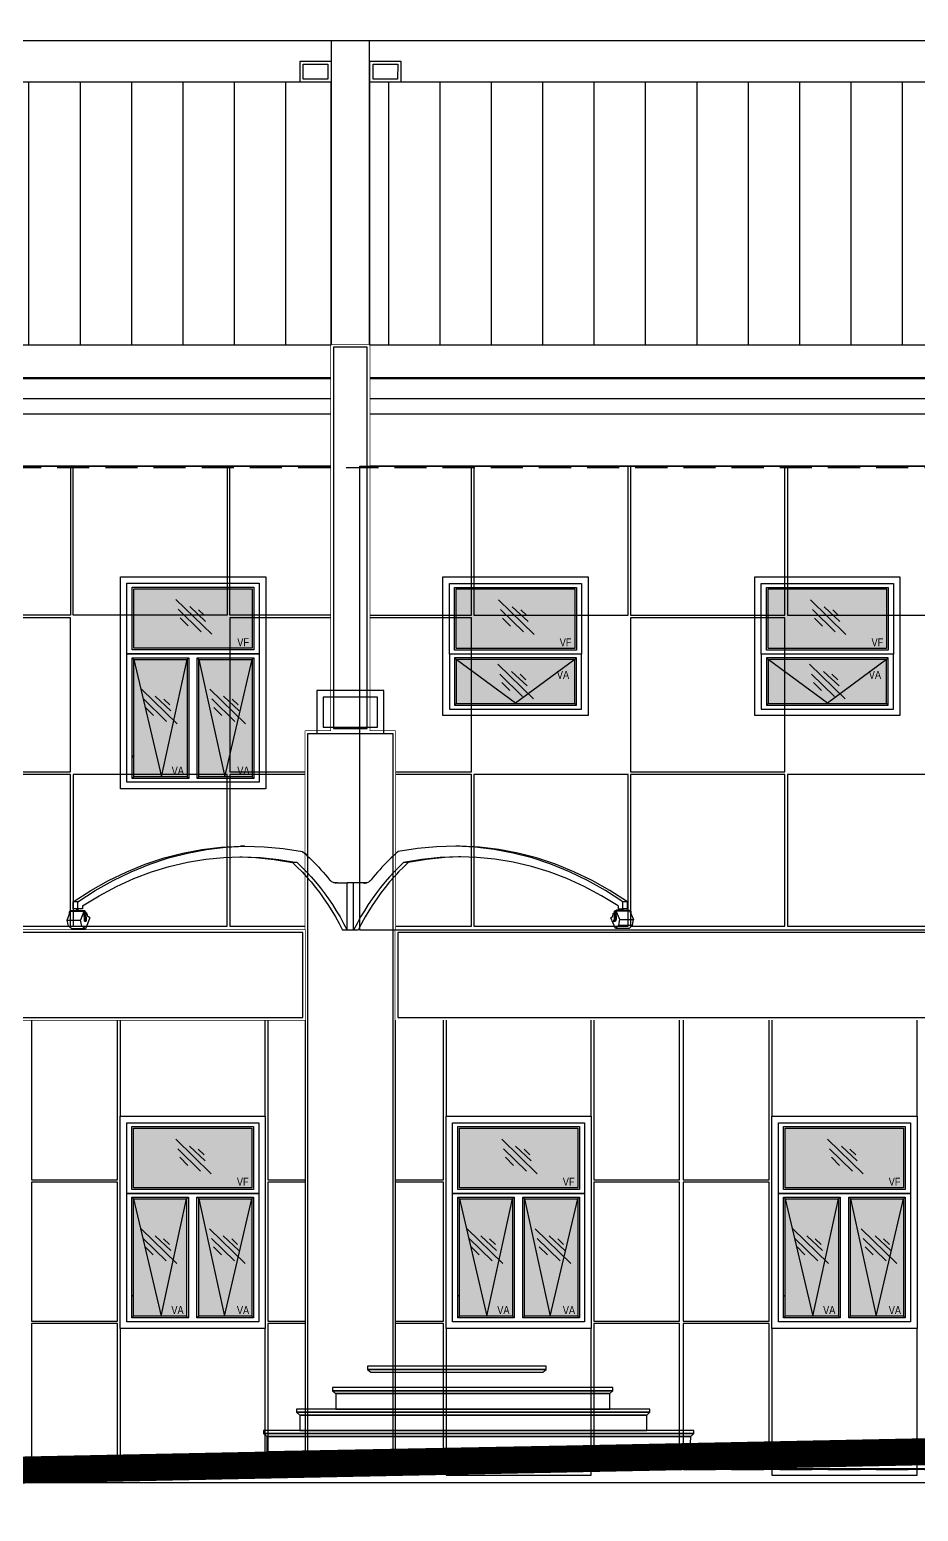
# Model space of a CAD drawing. Extents: x -133 to 84, y -2 to 88.
# Drawn here: x 5.5 to 12.42, y -0.33 to 11.21 of the extents above; entities that cross this region are included whole.
import ezdxf

# ---------------------------------------------------------------- set-up
doc = ezdxf.new("R2010")
doc.units = 0
doc.header["$MEASUREMENT"] = 0
doc.set_wipeout_variables(frame=1)
doc.linetypes.add('RHCG02-4502(DOS ARA)AR-FA-001-08$0$HIDDEN', pattern=[0.375, 0.25, -0.125])
for name, color, linetype in [('arq- detalle de fachada', 1, 'Continuous'), ('arq-gaviota', 4, 'Continuous'), ('arq-paredes', 4, 'Continuous'), ('arq-text-detalle de fachada', 1, 'Continuous'), ('arq-ventanas', 1, 'Continuous'), ('Cotas', 1, 'Continuous'), ('DISEÑO', 2, 'Continuous'), ('luminarias', 3, 'Continuous'), ('RHCG02-4502(DOS ARA)AR-FA-001-08$0$03', 3, 'Continuous'), ('RHCG02-4502(DOS ARA)AR-FA-001-08$0$06', 6, 'Continuous'), ('RHCG02-4502(DOS ARA)AR-FA-001-08$0$arq-columnas wp', 1, 'Continuous'), ('RHCG02-4502(DOS ARA)AR-FA-001-08$0$arq-escaleras', 2, 'Continuous'), ('RHCG02-4502(DOS ARA)AR-FA-001-08$0$arq-fachada', 252, 'Continuous'), ('RHCG02-4502(DOS ARA)AR-FA-001-08$0$arq-hatch', 252, 'Continuous'), ('RHCG02-4502(DOS ARA)AR-FA-001-08$0$arq-niveles', 1, 'Continuous'), ('RHCG02-4502(DOS ARA)AR-FA-001-08$0$LINE', 2, 'Continuous')]:
    doc.layers.add(name, color=color, linetype=linetype)
doc.styles.add('dape 2', font='ARIALN.TTF')

msp = doc.modelspace()

# ---------------------------------------------------------------- hatches: boundary and pattern name
at = {"layer": 'arq-ventanas'}
for points in [[(6.315, 6.857), (7.236, 6.857), (7.236, 6.394), (6.315, 6.394)], [(8.825, 6.856), (9.747, 6.856), (9.747, 6.392), (8.825, 6.392)], [(11.253, 6.856), (12.174, 6.856), (12.174, 6.392), (11.253, 6.392)], [(6.315, 6.307), (6.729, 6.307), (6.729, 5.394), (6.315, 5.394)], [(6.822, 6.307), (7.236, 6.307), (7.236, 5.394), (6.822, 5.394)], [(9.747, 6.305), (8.825, 6.305), (8.825, 5.964), (9.747, 5.964)], [(12.174, 6.305), (11.253, 6.305), (11.253, 5.964), (12.174, 5.964)], [(6.312, 2.657), (7.234, 2.657), (7.234, 2.194), (6.312, 2.194)], [(8.849, 2.657), (9.77, 2.657), (9.77, 2.194), (8.849, 2.194)], [(11.386, 2.657), (12.307, 2.657), (12.307, 2.194), (11.386, 2.194)], [(6.312, 2.107), (6.726, 2.107), (6.726, 1.194), (6.312, 1.194)], [(6.82, 2.107), (7.234, 2.107), (7.234, 1.194), (6.82, 1.194)], [(8.849, 2.107), (9.263, 2.107), (9.263, 1.194), (8.849, 1.194)], [(9.356, 2.107), (9.77, 2.107), (9.77, 1.194), (9.356, 1.194)], [(11.386, 2.107), (11.8, 2.107), (11.8, 1.194), (11.386, 1.194)], [(11.893, 2.107), (12.307, 2.107), (12.307, 1.194), (11.893, 1.194)]]:
    msp.add_hatch(color=254, dxfattribs=at).paths.add_polyline_path(points)

# ---------------------------------------------------------------- linework, layer by layer
at = {"layer": 'arq- detalle de fachada', "color": 250}
for p, q in [((8.825, 6.305), (8.812, 6.318)), ((9.286, 5.965), (8.825, 6.305)), ((9.747, 6.305), (9.286, 5.965)), ((9.747, 6.305), (9.76, 6.318)), ((11.253, 6.305), (11.239, 6.318)), ((11.713, 5.965), (11.253, 6.305)), ((12.174, 6.305), (11.713, 5.965)), ((12.174, 6.305), (12.187, 6.318)), ((8.825, 5.964), (8.812, 5.951)), ((9.747, 5.964), (9.76, 5.951)), ((11.253, 5.964), (11.239, 5.951)), ((12.174, 5.964), (12.187, 5.951))]:
    msp.add_line(p, q, dxfattribs=at)
at = {"layer": 'arq- detalle de fachada'}
for points in [[(9.8, 6.349), (8.772, 6.349), (8.772, 5.92), (9.8, 5.92)], [(12.228, 6.349), (11.199, 6.349), (11.199, 5.92), (12.228, 5.92)], [(9.747, 6.305), (8.825, 6.305), (8.825, 5.964), (9.747, 5.964)], [(12.174, 6.305), (11.253, 6.305), (11.253, 5.964), (12.174, 5.964)]]:
    msp.add_lwpolyline(points, close=True, dxfattribs=at)
at = {"layer": 'arq- detalle de fachada', "color": 250}
for points in [[(9.76, 6.318), (8.812, 6.318), (8.812, 5.951), (9.76, 5.951)], [(12.187, 6.318), (11.239, 6.318), (11.239, 5.951), (12.187, 5.951)]]:
    msp.add_lwpolyline(points, close=True, dxfattribs=at)
at = {"layer": 'arq-gaviota'}
for p, q in [((6.994, 4.845), (7.144, 4.852)), ((7.029, 4.845), (7.179, 4.852)), ((7.179, 4.852), (7.144, 4.852)), ((7.179, 4.852), (7.329, 4.849)), ((7.329, 4.849), (7.478, 4.836)), ((8.671, 4.849), (8.522, 4.836)), ((8.821, 4.852), (8.671, 4.849)), ((8.856, 4.852), (8.821, 4.852)), ((8.971, 4.845), (8.821, 4.852)), ((9.006, 4.845), (8.856, 4.852)), ((6.404, 4.712), (6.55, 4.761)), ((6.439, 4.712), (6.585, 4.761)), ((6.55, 4.761), (6.697, 4.799)), ((6.585, 4.761), (6.732, 4.799)), ((6.697, 4.799), (6.845, 4.827)), ((6.732, 4.799), (6.88, 4.827)), ((6.732, 4.728), (6.874, 4.752)), ((6.845, 4.827), (6.994, 4.845)), ((6.874, 4.752), (7.016, 4.766)), ((6.88, 4.827), (7.029, 4.845)), ((7.016, 4.766), (7.139, 4.77)), ((7.139, 4.77), (7.265, 4.765)), ((7.139, 4.77), (7.158, 4.77)), ((7.158, 4.77), (7.301, 4.765)), ((7.265, 4.765), (7.408, 4.75)), ((7.301, 4.765), (7.443, 4.75)), ((7.408, 4.75), (7.549, 4.726)), ((7.443, 4.75), (7.585, 4.726)), ((8.557, 4.75), (8.415, 4.726)), ((8.592, 4.75), (8.451, 4.726)), ((8.699, 4.765), (8.557, 4.75)), ((8.735, 4.765), (8.592, 4.75)), ((8.842, 4.77), (8.699, 4.765)), ((8.861, 4.77), (8.735, 4.765)), ((8.861, 4.77), (8.842, 4.77)), ((8.984, 4.766), (8.861, 4.77)), ((9.12, 4.827), (8.971, 4.845)), ((9.126, 4.752), (8.984, 4.766)), ((9.155, 4.827), (9.006, 4.845)), ((9.268, 4.799), (9.12, 4.827)), ((9.268, 4.728), (9.126, 4.752)), ((9.303, 4.799), (9.155, 4.827)), ((9.415, 4.761), (9.268, 4.799)), ((9.45, 4.761), (9.303, 4.799)), ((9.561, 4.712), (9.415, 4.761)), ((9.596, 4.712), (9.45, 4.761)), ((6.118, 4.585), (6.26, 4.654)), ((6.154, 4.585), (6.295, 4.654)), ((6.26, 4.654), (6.404, 4.712)), ((6.295, 4.654), (6.439, 4.712)), ((6.314, 4.6), (6.452, 4.652)), ((6.452, 4.652), (6.591, 4.695)), ((6.591, 4.695), (6.732, 4.728)), ((7.585, 4.726), (7.549, 4.726)), ((7.549, 4.726), (7.587, 4.69)), ((8.451, 4.726), (8.413, 4.69)), ((8.451, 4.726), (8.415, 4.726)), ((9.409, 4.695), (9.268, 4.728)), ((9.548, 4.652), (9.409, 4.695)), ((9.686, 4.6), (9.548, 4.652)), ((9.705, 4.654), (9.561, 4.712)), ((9.74, 4.654), (9.596, 4.712)), ((9.846, 4.585), (9.705, 4.654)), ((9.882, 4.585), (9.74, 4.654)), ((5.843, 4.419), (5.979, 4.507)), ((5.879, 4.419), (6.015, 4.507)), ((5.979, 4.507), (6.118, 4.585)), ((6.015, 4.507), (6.154, 4.585)), ((6.045, 4.467), (6.179, 4.538)), ((6.179, 4.538), (6.314, 4.6)), ((9.821, 4.538), (9.686, 4.6)), ((9.955, 4.467), (9.821, 4.538)), ((9.985, 4.507), (9.846, 4.585)), ((10.021, 4.507), (9.882, 4.585)), ((10.121, 4.419), (9.985, 4.507)), ((10.157, 4.419), (10.021, 4.507)), ((5.843, 4.364), (5.843, 4.419)), ((5.879, 4.419), (5.843, 4.419)), ((5.879, 4.364), (5.879, 4.419)), ((5.914, 4.388), (6.045, 4.467)), ((5.914, 4.388), (5.914, 4.364)), ((10.086, 4.388), (9.955, 4.467)), ((10.086, 4.388), (10.086, 4.364)), ((10.121, 4.364), (10.121, 4.419)), ((10.157, 4.419), (10.121, 4.419)), ((10.157, 4.364), (10.157, 4.419)), ((5.87, 4.364), (5.843, 4.364)), ((5.879, 4.364), (5.87, 4.364)), ((5.882, 4.364), (5.879, 4.364)), ((5.914, 4.364), (5.882, 4.364)), ((10.086, 4.364), (10.113, 4.364)), ((10.113, 4.364), (10.121, 4.364)), ((10.125, 4.364), (10.121, 4.364)), ((10.157, 4.364), (10.125, 4.364))]:
    msp.add_line(p, q, dxfattribs=at)
at = {"layer": 'arq-paredes', "color": 1}
for points in [[(6.261, 6.9), (7.29, 6.9), (7.29, 6.35), (6.261, 6.35)], [(8.772, 6.899), (9.8, 6.899), (9.8, 6.349), (8.772, 6.349)], [(11.199, 6.899), (12.228, 6.899), (12.228, 6.349), (11.199, 6.349)], [(6.261, 6.35), (7.29, 6.35), (7.29, 5.35), (6.261, 5.35)], [(6.259, 2.7), (7.287, 2.7), (7.287, 2.15), (6.259, 2.15)], [(8.795, 2.7), (9.824, 2.7), (9.824, 2.15), (8.795, 2.15)], [(11.332, 2.7), (12.361, 2.7), (12.361, 2.15), (11.332, 2.15)], [(6.259, 2.15), (7.287, 2.15), (7.287, 1.15), (6.259, 1.15)], [(8.795, 2.15), (9.824, 2.15), (9.824, 1.15), (8.795, 1.15)], [(11.332, 2.15), (12.361, 2.15), (12.361, 1.15), (11.332, 1.15)]]:
    msp.add_lwpolyline(points, close=True, dxfattribs=at)
at = {"layer": 'arq-ventanas'}
for p, q in [((6.921, 6.503), (6.643, 6.773)), ((6.838, 6.522), (6.659, 6.697)), ((6.751, 6.718), (6.873, 6.603)), ((6.817, 6.694), (6.863, 6.651)), ((9.431, 6.501), (9.154, 6.771)), ((9.348, 6.521), (9.169, 6.695)), ((9.261, 6.716), (9.383, 6.602)), ((9.328, 6.693), (9.374, 6.649)), ((11.858, 6.501), (11.581, 6.771)), ((11.775, 6.521), (11.597, 6.695)), ((11.689, 6.716), (11.811, 6.602)), ((11.755, 6.693), (11.801, 6.649)), ((6.737, 6.568), (6.675, 6.631)), ((9.247, 6.567), (9.185, 6.629)), ((11.675, 6.567), (11.612, 6.629)), ((9.425, 5.999), (9.147, 6.269)), ((11.852, 5.999), (11.575, 6.269)), ((9.341, 6.018), (9.163, 6.193)), ((9.241, 6.065), (9.178, 6.127)), ((9.255, 6.214), (9.377, 6.1)), ((9.321, 6.191), (9.367, 6.147)), ((11.769, 6.018), (11.59, 6.193)), ((11.668, 6.065), (11.606, 6.127)), ((11.682, 6.214), (11.804, 6.1)), ((11.749, 6.191), (11.794, 6.147)), ((6.652, 5.805), (6.374, 6.075)), ((6.569, 5.824), (6.39, 5.999)), ((6.482, 6.02), (6.604, 5.906)), ((7.183, 5.805), (6.906, 6.075)), ((7.1, 5.824), (6.921, 5.999)), ((7.013, 6.02), (7.135, 5.906)), ((6.468, 5.871), (6.406, 5.933)), ((6.549, 5.997), (6.594, 5.953)), ((6.999, 5.871), (6.937, 5.933)), ((7.08, 5.997), (7.126, 5.953)), ((6.918, 2.303), (6.641, 2.573)), ((9.455, 2.303), (9.178, 2.573)), ((11.992, 2.303), (11.714, 2.573)), ((6.835, 2.322), (6.656, 2.497)), ((6.735, 2.368), (6.672, 2.431)), ((6.748, 2.518), (6.871, 2.403)), ((6.815, 2.494), (6.861, 2.451)), ((9.372, 2.322), (9.193, 2.497)), ((9.271, 2.368), (9.209, 2.431)), ((9.285, 2.518), (9.407, 2.403)), ((9.352, 2.494), (9.397, 2.451)), ((11.908, 2.322), (11.73, 2.497)), ((11.808, 2.368), (11.745, 2.431)), ((11.822, 2.518), (11.944, 2.403)), ((11.888, 2.494), (11.934, 2.451)), ((6.649, 1.605), (6.372, 1.875)), ((7.181, 1.605), (6.903, 1.875)), ((9.186, 1.605), (8.909, 1.875)), ((9.717, 1.605), (9.44, 1.875)), ((11.723, 1.605), (11.445, 1.875)), ((12.254, 1.605), (11.977, 1.875)), ((6.566, 1.624), (6.388, 1.799)), ((6.466, 1.671), (6.403, 1.733)), ((6.48, 1.82), (6.602, 1.706)), ((6.546, 1.797), (6.592, 1.753)), ((7.098, 1.624), (6.919, 1.799)), ((6.997, 1.671), (6.934, 1.733)), ((7.011, 1.82), (7.133, 1.706)), ((7.077, 1.797), (7.123, 1.753)), ((9.103, 1.624), (8.924, 1.799)), ((9.002, 1.671), (8.94, 1.733)), ((9.016, 1.82), (9.138, 1.706)), ((9.083, 1.797), (9.129, 1.753)), ((9.634, 1.624), (9.455, 1.799)), ((9.534, 1.671), (9.471, 1.733)), ((9.548, 1.82), (9.67, 1.706)), ((9.614, 1.797), (9.66, 1.753)), ((11.64, 1.624), (11.461, 1.799)), ((11.539, 1.671), (11.477, 1.733)), ((11.553, 1.82), (11.675, 1.706)), ((11.619, 1.797), (11.665, 1.753)), ((12.171, 1.624), (11.992, 1.799)), ((12.07, 1.671), (12.008, 1.733)), ((12.084, 1.82), (12.206, 1.706)), ((12.151, 1.797), (12.196, 1.753))]:
    msp.add_line(p, q, dxfattribs=at)
at = {"layer": 'Cotas'}
for p, q in [((7.239, 5.299), (7.239, 5.299)), ((7.237, 1.099), (7.237, 1.099)), ((9.773, 1.099), (9.773, 1.099)), ((12.31, 1.099), (12.31, 1.099))]:
    msp.add_line(p, q, dxfattribs=at)
at = {"layer": 'Cotas', "color": 2}
for points in [[(7.34, 5.299), (6.21, 5.299), (6.21, 6.951), (7.341, 6.951), (7.341, 5.299)], [(9.851, 5.869), (8.721, 5.869), (8.721, 6.949), (9.851, 6.949), (9.851, 5.869)], [(12.278, 5.869), (11.148, 5.869), (11.148, 6.949), (12.278, 6.949), (12.278, 5.869)], [(7.337, 1.099), (6.208, 1.099), (6.208, 2.751), (7.338, 2.751), (7.338, 1.099)], [(9.874, 1.099), (8.745, 1.099), (8.745, 2.751), (9.875, 2.751), (9.875, 1.099)], [(12.411, 1.099), (11.281, 1.099), (11.281, 2.751), (12.411, 2.751), (12.411, 1.099)]]:
    msp.add_lwpolyline(points, dxfattribs=at)
at = {"layer": 'DISEÑO', "color": 250}
for p, q in [((6.315, 6.307), (6.302, 6.32)), ((6.315, 6.307), (6.529, 5.394)), ((6.529, 5.394), (6.729, 6.307)), ((6.729, 6.307), (6.742, 6.32)), ((6.822, 6.307), (6.809, 6.32)), ((6.822, 6.307), (7.022, 5.394)), ((7.022, 5.394), (7.236, 6.307)), ((7.236, 6.307), (7.249, 6.32)), ((6.315, 5.561), (6.302, 5.547)), ((6.315, 5.394), (6.302, 5.381)), ((6.729, 5.394), (6.742, 5.381)), ((6.822, 5.394), (6.809, 5.381)), ((7.236, 5.394), (7.249, 5.381)), ((6.312, 2.107), (6.299, 2.12)), ((6.312, 2.107), (6.527, 1.194)), ((6.527, 1.194), (6.726, 2.107)), ((6.726, 2.107), (6.74, 2.12)), ((6.82, 2.107), (6.806, 2.12)), ((6.82, 2.107), (7.02, 1.194)), ((7.02, 1.194), (7.234, 2.107)), ((7.234, 2.107), (7.247, 2.12)), ((8.849, 2.107), (8.836, 2.12)), ((8.849, 2.107), (9.063, 1.194)), ((9.063, 1.194), (9.263, 2.107)), ((9.263, 2.107), (9.276, 2.12)), ((9.356, 2.107), (9.343, 2.12)), ((9.356, 2.107), (9.556, 1.194)), ((9.556, 1.194), (9.77, 2.107)), ((9.77, 2.107), (9.784, 2.12)), ((11.386, 2.107), (11.373, 2.12)), ((11.386, 2.107), (11.6, 1.194)), ((11.6, 1.194), (11.8, 2.107)), ((11.8, 2.107), (11.813, 2.12)), ((11.893, 2.107), (11.88, 2.12)), ((11.893, 2.107), (12.093, 1.194)), ((12.093, 1.194), (12.307, 2.107)), ((12.307, 2.107), (12.32, 2.12)), ((6.312, 1.361), (6.299, 1.347)), ((8.849, 1.361), (8.836, 1.347)), ((11.386, 1.361), (11.373, 1.347)), ((6.312, 1.194), (6.299, 1.181)), ((6.726, 1.194), (6.74, 1.181)), ((6.82, 1.194), (6.806, 1.181)), ((7.234, 1.194), (7.247, 1.181)), ((8.849, 1.194), (8.836, 1.181)), ((9.263, 1.194), (9.276, 1.181)), ((9.356, 1.194), (9.343, 1.181)), ((9.77, 1.194), (9.784, 1.181)), ((11.386, 1.194), (11.373, 1.181)), ((11.8, 1.194), (11.813, 1.181)), ((11.893, 1.194), (11.88, 1.181)), ((12.307, 1.194), (12.32, 1.181))]:
    msp.add_line(p, q, dxfattribs=at)
for points in [[(6.302, 6.87), (7.249, 6.87), (7.249, 6.381), (6.302, 6.381)], [(8.812, 6.868), (9.76, 6.868), (9.76, 6.379), (8.812, 6.379)], [(11.239, 6.868), (12.187, 6.868), (12.187, 6.379), (11.239, 6.379)], [(6.302, 6.32), (6.742, 6.32), (6.742, 5.381), (6.302, 5.381)], [(6.809, 6.32), (7.249, 6.32), (7.249, 5.381), (6.809, 5.381)], [(6.299, 2.67), (7.247, 2.67), (7.247, 2.181), (6.299, 2.181)], [(8.836, 2.67), (9.784, 2.67), (9.784, 2.181), (8.836, 2.181)], [(11.373, 2.67), (12.32, 2.67), (12.32, 2.181), (11.373, 2.181)], [(6.299, 2.12), (6.74, 2.12), (6.74, 1.181), (6.299, 1.181)], [(6.806, 2.12), (7.247, 2.12), (7.247, 1.181), (6.806, 1.181)], [(8.836, 2.12), (9.276, 2.12), (9.276, 1.181), (8.836, 1.181)], [(9.343, 2.12), (9.784, 2.12), (9.784, 1.181), (9.343, 1.181)], [(11.373, 2.12), (11.813, 2.12), (11.813, 1.181), (11.373, 1.181)], [(11.88, 2.12), (12.32, 2.12), (12.32, 1.181), (11.88, 1.181)]]:
    msp.add_lwpolyline(points, close=True, dxfattribs=at)
at = {"layer": 'DISEÑO', "color": 1}
for points in [[(6.315, 6.857), (7.236, 6.857), (7.236, 6.394), (6.315, 6.394)], [(8.825, 6.856), (9.747, 6.856), (9.747, 6.392), (8.825, 6.392)], [(11.253, 6.856), (12.174, 6.856), (12.174, 6.392), (11.253, 6.392)], [(6.315, 6.307), (6.729, 6.307), (6.729, 5.394), (6.315, 5.394)], [(6.822, 6.307), (7.236, 6.307), (7.236, 5.394), (6.822, 5.394)], [(6.312, 2.657), (7.234, 2.657), (7.234, 2.194), (6.312, 2.194)], [(8.849, 2.657), (9.77, 2.657), (9.77, 2.194), (8.849, 2.194)], [(11.386, 2.657), (12.307, 2.657), (12.307, 2.194), (11.386, 2.194)], [(6.312, 2.107), (6.726, 2.107), (6.726, 1.194), (6.312, 1.194)], [(6.82, 2.107), (7.234, 2.107), (7.234, 1.194), (6.82, 1.194)], [(8.849, 2.107), (9.263, 2.107), (9.263, 1.194), (8.849, 1.194)], [(9.356, 2.107), (9.77, 2.107), (9.77, 1.194), (9.356, 1.194)], [(11.386, 2.107), (11.8, 2.107), (11.8, 1.194), (11.386, 1.194)], [(11.893, 2.107), (12.307, 2.107), (12.307, 1.194), (11.893, 1.194)]]:
    msp.add_lwpolyline(points, close=True, dxfattribs=at)
at = {"layer": 'luminarias'}
for p, q in [((5.795, 4.277), (5.813, 4.326)), ((5.795, 4.277), (5.9, 4.277)), ((5.813, 4.337), (5.814, 4.342)), ((5.813, 4.326), (5.813, 4.337)), ((5.813, 4.326), (5.815, 4.33)), ((5.814, 4.342), (5.817, 4.347)), ((5.815, 4.33), (5.821, 4.346)), ((5.816, 4.342), (5.815, 4.337)), ((5.815, 4.337), (5.815, 4.33)), ((5.819, 4.346), (5.816, 4.342)), ((5.817, 4.347), (5.822, 4.35)), ((5.823, 4.348), (5.819, 4.346)), ((5.821, 4.346), (5.828, 4.346)), ((5.822, 4.35), (5.828, 4.351)), ((5.829, 4.349), (5.823, 4.348)), ((5.828, 4.351), (5.838, 4.352)), ((5.828, 4.351), (5.914, 4.351)), ((5.828, 4.346), (5.829, 4.346)), ((5.828, 4.346), (5.924, 4.346)), ((5.829, 4.346), (5.833, 4.349)), ((5.834, 4.349), (5.829, 4.349)), ((5.833, 4.349), (5.834, 4.349)), ((5.914, 4.349), (5.834, 4.349)), ((5.838, 4.352), (5.87, 4.352)), ((5.87, 4.352), (5.87, 4.364)), ((5.87, 4.351), (5.87, 4.352)), ((5.875, 4.351), (5.87, 4.351)), ((5.881, 4.351), (5.875, 4.351)), ((5.882, 4.351), (5.881, 4.351)), ((5.882, 4.352), (5.882, 4.364)), ((5.882, 4.352), (5.924, 4.352)), ((5.882, 4.351), (5.882, 4.352)), ((5.926, 4.344), (5.9, 4.277)), ((5.914, 4.351), (5.92, 4.35)), ((5.919, 4.348), (5.914, 4.349)), ((5.924, 4.346), (5.919, 4.348)), ((5.92, 4.35), (5.925, 4.347)), ((5.924, 4.352), (5.93, 4.351)), ((5.924, 4.346), (5.924, 4.346)), ((5.926, 4.344), (5.924, 4.346)), ((5.925, 4.347), (5.929, 4.342)), ((5.927, 4.342), (5.926, 4.344)), ((5.929, 4.337), (5.927, 4.342)), ((5.929, 4.342), (5.93, 4.337)), ((5.931, 4.27), (5.929, 4.337)), ((5.93, 4.351), (5.935, 4.348)), ((5.93, 4.337), (5.933, 4.27)), ((5.931, 4.27), (5.933, 4.27)), ((5.933, 4.27), (5.943, 4.27)), ((5.935, 4.348), (5.939, 4.343)), ((5.938, 4.272), (5.937, 4.272)), ((5.938, 4.272), (5.939, 4.273)), ((5.938, 4.272), (5.938, 4.273)), ((5.938, 4.272), (5.938, 4.271)), ((5.939, 4.343), (5.941, 4.338)), ((5.941, 4.338), (5.941, 4.335)), ((5.949, 4.329), (5.941, 4.335)), ((5.941, 4.335), (5.943, 4.27)), ((5.949, 4.329), (5.955, 4.308)), ((5.971, 4.295), (5.955, 4.308)), ((10.027, 4.294), (10.043, 4.308)), ((10.063, 4.213), (10.027, 4.294)), ((10.043, 4.308), (10.047, 4.33)), ((10.047, 4.33), (10.055, 4.337)), ((10.05, 4.279), (10.048, 4.274)), ((10.048, 4.274), (10.048, 4.269)), ((10.048, 4.269), (10.051, 4.267)), ((10.055, 4.283), (10.05, 4.279)), ((10.055, 4.34), (10.056, 4.346)), ((10.055, 4.337), (10.055, 4.34)), ((10.056, 4.283), (10.055, 4.337)), ((10.056, 4.283), (10.055, 4.283)), ((10.055, 4.268), (10.06, 4.272)), ((10.056, 4.346), (10.06, 4.35)), ((10.059, 4.284), (10.056, 4.283)), ((10.062, 4.282), (10.059, 4.284)), ((10.066, 4.284), (10.059, 4.284)), ((10.06, 4.35), (10.065, 4.353)), ((10.06, 4.272), (10.062, 4.277)), ((10.062, 4.277), (10.062, 4.282)), ((10.062, 4.268), (10.067, 4.272)), ((10.065, 4.353), (10.071, 4.354)), ((10.065, 4.341), (10.066, 4.346)), ((10.066, 4.284), (10.065, 4.341)), ((10.066, 4.346), (10.069, 4.35)), ((10.068, 4.283), (10.066, 4.284)), ((10.066, 4.284), (10.066, 4.284)), ((10.068, 4.345), (10.067, 4.341)), ((10.067, 4.341), (10.068, 4.283)), ((10.067, 4.273), (10.068, 4.274)), ((10.068, 4.273), (10.067, 4.273)), ((10.067, 4.272), (10.067, 4.273)), ((10.069, 4.347), (10.068, 4.345)), ((10.069, 4.282), (10.068, 4.283)), ((10.068, 4.274), (10.069, 4.277)), ((10.068, 4.274), (10.068, 4.273)), ((10.069, 4.35), (10.075, 4.353)), ((10.071, 4.349), (10.069, 4.347)), ((10.098, 4.283), (10.069, 4.347)), ((10.069, 4.277), (10.069, 4.282)), ((10.081, 4.354), (10.071, 4.354)), ((10.075, 4.352), (10.071, 4.349)), ((10.071, 4.349), (10.167, 4.349)), ((10.071, 4.349), (10.071, 4.349)), ((10.075, 4.353), (10.081, 4.354)), ((10.079, 4.352), (10.075, 4.352)), ((10.081, 4.353), (10.079, 4.352)), ((10.079, 4.352), (10.157, 4.352)), ((10.081, 4.354), (10.113, 4.354)), ((10.167, 4.353), (10.081, 4.353)), ((10.09, 4.237), (10.098, 4.283)), ((10.098, 4.283), (10.205, 4.283)), ((10.113, 4.354), (10.113, 4.364)), ((10.113, 4.354), (10.125, 4.354)), ((10.125, 4.354), (10.125, 4.364)), ((10.125, 4.354), (10.168, 4.354)), ((10.157, 4.352), (10.163, 4.351)), ((10.163, 4.351), (10.167, 4.349)), ((10.173, 4.352), (10.167, 4.353)), ((10.167, 4.349), (10.175, 4.349)), ((10.168, 4.354), (10.174, 4.353)), ((10.178, 4.349), (10.173, 4.352)), ((10.174, 4.353), (10.179, 4.35)), ((10.175, 4.349), (10.182, 4.334)), ((10.181, 4.345), (10.178, 4.349)), ((10.179, 4.35), (10.183, 4.346)), ((10.182, 4.341), (10.181, 4.345)), ((10.182, 4.334), (10.182, 4.341)), ((10.182, 4.334), (10.184, 4.33)), ((10.183, 4.346), (10.184, 4.341)), ((10.184, 4.341), (10.184, 4.33)), ((10.184, 4.33), (10.205, 4.283)), ((10.196, 4.237), (10.205, 4.283)), ((10.051, 4.267), (10.055, 4.268)), ((10.058, 4.267), (10.051, 4.267)), ((10.058, 4.267), (10.062, 4.268)), ((10.063, 4.213), (10.09, 4.237)), ((10.17, 4.213), (10.063, 4.213)), ((10.09, 4.237), (10.196, 4.237)), ((10.17, 4.213), (10.196, 4.237))]:
    msp.add_line(p, q, dxfattribs=at)
at = {"layer": 'luminarias', "color": 6}
for points in [[(7.609, 10.965), (7.851, 10.965), (7.85, 10.8), (7.609, 10.8)], [(8.152, 10.965), (8.394, 10.965), (8.393, 10.8), (8.152, 10.8)], [(7.634, 10.94), (7.825, 10.94), (7.825, 10.825), (7.634, 10.825)], [(8.177, 10.94), (8.369, 10.94), (8.368, 10.825), (8.177, 10.825)]]:
    msp.add_lwpolyline(points, close=True, dxfattribs=at)
at = {"layer": 'RHCG02-4502(DOS ARA)AR-FA-001-08$0$03'}
for p, q in [((7.849, 10.802), (0.15, 10.802)), ((15.849, 10.802), (8.149, 10.802))]:
    msp.add_line(p, q, dxfattribs=at)
at = {"layer": 'RHCG02-4502(DOS ARA)AR-FA-001-08$0$06'}
msp.add_line((-5.13, -0.1), (12.321, -0.1), dxfattribs=at)
at = {"layer": 'RHCG02-4502(DOS ARA)AR-FA-001-08$0$arq-columnas wp', "color": 2}
msp.add_line((8.35, 0.804), (8.35, 4.2), dxfattribs=at)
at = {"layer": 'RHCG02-4502(DOS ARA)AR-FA-001-08$0$arq-columnas wp', "color": 1}
msp.add_lwpolyline([(8.35, 0), (7.65, 0), (7.65, 5.75), (7.85, 5.75), (7.85, 8.757), (8.15, 8.757), (8.15, 5.75), (8.35, 5.75)], close=True, dxfattribs=at)
at = {"layer": 'RHCG02-4502(DOS ARA)AR-FA-001-08$0$arq-fachada', "color": 4}
for points in [[(-0.275, 11.392), (56.275, 11.392), (56.275, 11.123), (-0.275, 11.123)], [(56.075, 7.812), (-0.075, 7.812), (-0.075, 8.501), (56.075, 8.501)]]:
    msp.add_lwpolyline(points, close=True, dxfattribs=at)
at = {"layer": 'RHCG02-4502(DOS ARA)AR-FA-001-08$0$arq-fachada', "color": 1}
for points in [[(8.15, 11.123), (7.85, 11.123), (7.85, 8.758), (8.15, 8.758)], [(-0.15, 8.495), (56.15, 8.495), (56.15, 8.215), (-0.15, 8.215)]]:
    msp.add_lwpolyline(points, close=True, dxfattribs=at)
at = {"layer": 'RHCG02-4502(DOS ARA)AR-FA-001-08$0$arq-fachada', "color": 6}
for points in [[(-0.075, 8.757), (56.075, 8.757), (56.075, 8.336), (-0.075, 8.336)], [(-0.075, 4.2), (40.2, 4.2), (40.2, 3.9), (-0.075, 3.9)]]:
    msp.add_lwpolyline(points, close=True, dxfattribs=at)
at = {"layer": 'RHCG02-4502(DOS ARA)AR-FA-001-08$0$arq-fachada', "color": 5}
for points in [[(-0.075, 7.811), (8.075, 7.811), (8.075, 4.2), (-0.075, 4.2)], [(40.2, 0), (-2.904, 0), (-2.904, -0.1), (40.2, -0.1)]]:
    msp.add_lwpolyline(points, close=True, dxfattribs=at)
at = {"layer": 'RHCG02-4502(DOS ARA)AR-FA-001-08$0$arq-fachada', "color": 251}
for points in [[(4.622, 7.811), (5.822, 7.811), (5.822, 6.651), (4.622, 6.651)], [(5.842, 7.811), (7.042, 7.811), (7.042, 6.651), (5.842, 6.651)], [(7.062, 7.811), (8.075, 7.811), (8.075, 6.651), (7.062, 6.651)], [(8.942, 7.811), (8.099, 7.811), (8.099, 6.651), (8.942, 6.651)], [(10.162, 7.811), (8.962, 7.811), (8.962, 6.651), (10.162, 6.651)], [(11.382, 7.811), (10.182, 7.811), (10.182, 6.651), (11.382, 6.651)], [(12.602, 7.811), (11.402, 7.811), (11.402, 6.651), (12.602, 6.651)], [(5.822, 6.631), (4.622, 6.631), (4.622, 5.431), (5.822, 5.431)], [(8.075, 6.631), (7.062, 6.631), (7.062, 5.431), (8.075, 5.431)], [(8.942, 6.631), (8.099, 6.631), (8.099, 5.431), (8.942, 5.431)], [(11.382, 6.631), (10.182, 6.631), (10.182, 5.431), (11.382, 5.431)], [(5.822, 5.411), (4.622, 5.411), (4.622, 4.231), (5.822, 4.231)], [(7.042, 5.411), (5.842, 5.411), (5.842, 4.231), (7.042, 4.231)], [(8.075, 5.411), (7.062, 5.411), (7.062, 4.231), (8.075, 4.231)], [(8.942, 5.411), (8.099, 5.411), (8.099, 4.231), (8.942, 4.231)], [(10.162, 5.411), (8.962, 5.411), (8.962, 4.231), (10.162, 4.231)], [(11.382, 5.411), (10.182, 5.411), (10.182, 4.231), (11.382, 4.231)], [(12.602, 5.411), (11.402, 5.411), (11.402, 4.231), (12.602, 4.231)], [(5.822, 3.9), (4.622, 3.9), (4.622, 3.623), (5.822, 3.623)], [(7.042, 3.9), (5.842, 3.9), (5.842, 3.623), (7.042, 3.623)], [(6.188, 3.607), (5.519, 3.607), (5.519, 2.256), (6.188, 2.256)], [(7.338, 3.607), (6.208, 3.607), (6.208, 2.751), (7.338, 2.751)], [(8.025, 3.607), (7.358, 3.607), (7.358, 2.256), (8.025, 2.256)], [(8.725, 3.607), (8.055, 3.607), (8.055, 2.256), (8.725, 2.256)], [(9.875, 3.607), (8.745, 3.607), (8.745, 2.751), (9.875, 2.751)], [(10.562, 3.607), (9.895, 3.607), (9.895, 2.256), (10.562, 2.256)], [(11.261, 3.607), (10.592, 3.607), (10.592, 2.256), (11.261, 2.256)], [(12.411, 3.607), (11.281, 3.607), (11.281, 2.751), (12.411, 2.751)], [(6.188, 2.236), (5.519, 2.236), (5.519, 1.156), (6.188, 1.156)], [(8.025, 2.236), (7.358, 2.236), (7.358, 1.156), (8.025, 1.156)], [(8.725, 2.236), (8.055, 2.236), (8.055, 1.156), (8.725, 1.156)], [(10.562, 2.236), (9.895, 2.236), (9.895, 1.156), (10.562, 1.156)], [(11.261, 2.236), (10.592, 2.236), (10.592, 1.156), (11.261, 1.156)], [(6.188, 1.136), (5.519, 1.136), (5.519, 0.007), (6.188, 0.007)], [(7.337, 1.099), (6.208, 1.099), (6.208, -0.044), (7.338, -0.044)], [(8.025, 1.136), (7.358, 1.136), (7.358, 0.007), (8.025, 0.007)], [(8.725, 1.136), (8.055, 1.136), (8.055, 0.007), (8.725, 0.007)], [(9.874, 1.099), (8.745, 1.099), (8.745, -0.044), (9.875, -0.044)], [(10.562, 1.136), (9.895, 1.136), (9.895, 0.007), (10.562, 0.007)], [(11.261, 1.136), (10.592, 1.136), (10.592, 0.007), (11.261, 0.007)], [(12.411, 1.099), (11.281, 1.099), (11.281, -0.044), (12.411, -0.044)]]:
    msp.add_lwpolyline(points, close=True, dxfattribs=at)
at = {"layer": 'RHCG02-4502(DOS ARA)AR-FA-001-08$0$arq-niveles', "color": 1, "linetype": 'RHCG02-4502(DOS ARA)AR-FA-001-08$0$HIDDEN'}
msp.add_line((-8.532, 4.2), (58.397, 4.2), dxfattribs=at)

# ---------------------------------------------------------------- texts
at = {"layer": 'arq-text-detalle de fachada', "char_height": 0.0623, "width": 0.00136, "attachment_point": 1, "style": 'dape 2'}
for s, insert in [('VF', (7.12, 6.472)), ('VF', (9.63, 6.471)), ('VF', (12.057, 6.471)), ('VA', (9.608, 6.218)), ('VA', (12.036, 6.218)), ('VA', (6.609, 5.473)), ('VA', (7.12, 5.472)), ('VF', (7.117, 2.272)), ('VF', (9.654, 2.272)), ('VF', (12.191, 2.272)), ('VA', (6.607, 1.273)), ('VA', (7.117, 1.272)), ('VA', (9.144, 1.273)), ('VA', (9.654, 1.272)), ('VA', (11.68, 1.273)), ('VA', (12.191, 1.272))]:
    msp.add_mtext(s, dxfattribs=dict(at, insert=insert))

# ---------------------------------------------------------------- next in the draw order: wipeouts: each hides what was drawn before it
at = {"color": 1}
msp.add_wipeout([(8.35, 0), (7.65, 0), (7.65, 5.75), (7.85, 5.75), (7.85, 8.757), (8.15, 8.757), (8.15, 5.75), (8.35, 5.75)], dxfattribs=at).dxf.layer = 'RHCG02-4502(DOS ARA)AR-FA-001-08$0$arq-columnas wp'

# ---------------------------------------------------------------- next in the draw order: hatches: boundary and pattern name
at = {"layer": 'RHCG02-4502(DOS ARA)AR-FA-001-08$0$arq-fachada'}
h = msp.add_hatch(dxfattribs=at)
h.set_pattern_fill('_USER', color=1, scale=0.4, angle=90, style=0, pattern_type=0)
h.set_pattern_definition([(90, (-1609.30163, 935.8342), (-0.4, 2e-17), [])])
h.paths.add_polyline_path([(7.85, 10.802), (0.15, 10.802), (0.15, 8.757), (7.85, 8.757)])
h.paths.add_polyline_path([(15.85, 10.802), (8.15, 10.802), (8.15, 8.757), (15.85, 8.757)])
h.paths.add_polyline_path([(23.85, 10.802), (16.15, 10.802), (16.15, 8.757), (23.85, 8.757)])
h.paths.add_polyline_path([(31.85, 10.802), (24.15, 10.802), (24.15, 8.757), (31.85, 8.757)])
h.paths.add_polyline_path([(39.85, 10.802), (32.15, 10.802), (32.15, 8.757), (39.85, 8.757)])
h.paths.add_polyline_path([(47.85, 10.802), (40.15, 10.802), (40.15, 8.757), (47.85, 8.757)])
h.paths.add_polyline_path([(55.85, 10.802), (48.15, 10.802), (48.15, 8.757), (55.85, 8.757)])

# ---------------------------------------------------------------- next in the draw order: linework, layer by layer
at = {"layer": 'arq-gaviota'}
for p, q in [((7.478, 4.836), (7.627, 4.812)), ((7.627, 4.812), (7.645, 4.795)), ((7.645, 4.795), (7.664, 4.779)), ((7.664, 4.779), (7.682, 4.761)), ((7.682, 4.761), (7.7, 4.744)), ((7.7, 4.744), (7.718, 4.726)), ((8.3, 4.744), (8.282, 4.726)), ((8.318, 4.761), (8.3, 4.744)), ((8.336, 4.779), (8.318, 4.761)), ((8.355, 4.795), (8.336, 4.779)), ((8.373, 4.812), (8.355, 4.795)), ((8.522, 4.836), (8.373, 4.812)), ((7.585, 4.726), (7.622, 4.69)), ((7.587, 4.69), (7.624, 4.653)), ((7.622, 4.69), (7.659, 4.653)), ((7.624, 4.653), (7.659, 4.614)), ((7.659, 4.653), (7.695, 4.614)), ((7.659, 4.614), (7.695, 4.574)), ((7.695, 4.614), (7.73, 4.574)), ((7.718, 4.726), (7.736, 4.708)), ((7.736, 4.708), (7.754, 4.689)), ((7.754, 4.689), (7.771, 4.67)), ((7.771, 4.67), (7.788, 4.651)), ((7.788, 4.651), (7.806, 4.631)), ((7.806, 4.631), (7.822, 4.611)), ((8.194, 4.631), (8.178, 4.611)), ((8.212, 4.651), (8.194, 4.631)), ((8.229, 4.67), (8.212, 4.651)), ((8.246, 4.689), (8.229, 4.67)), ((8.264, 4.708), (8.246, 4.689)), ((8.282, 4.726), (8.264, 4.708)), ((8.305, 4.614), (8.27, 4.574)), ((8.341, 4.653), (8.305, 4.614)), ((8.341, 4.614), (8.305, 4.574)), ((8.378, 4.69), (8.341, 4.653)), ((8.376, 4.653), (8.341, 4.614)), ((8.413, 4.69), (8.376, 4.653)), ((8.415, 4.726), (8.378, 4.69)), ((7.695, 4.574), (7.729, 4.532)), ((7.729, 4.532), (7.762, 4.489)), ((7.73, 4.574), (7.764, 4.532)), ((7.764, 4.532), (7.797, 4.489)), ((7.822, 4.611), (7.839, 4.591)), ((7.843, 4.586), (7.839, 4.591)), ((7.848, 4.582), (7.843, 4.586)), ((7.852, 4.578), (7.848, 4.582)), ((7.857, 4.575), (7.852, 4.578)), ((7.862, 4.572), (7.857, 4.575)), ((7.868, 4.57), (7.862, 4.572)), ((7.871, 4.568), (7.868, 4.57)), ((7.9, 4.568), (7.871, 4.568)), ((7.873, 4.568), (7.871, 4.568)), ((7.878, 4.567), (7.873, 4.568)), ((7.884, 4.566), (7.878, 4.567)), ((7.889, 4.566), (7.884, 4.566)), ((7.895, 4.567), (7.889, 4.566)), ((7.9, 4.568), (7.895, 4.567)), ((7.9, 4.568), (7.975, 4.568)), ((7.975, 4.2), (7.975, 4.568)), ((8.025, 4.568), (7.975, 4.568)), ((8.1, 4.568), (8.025, 4.568)), ((8.025, 4.2), (8.025, 4.568)), ((8.129, 4.568), (8.1, 4.568)), ((8.1, 4.568), (8.105, 4.567)), ((8.105, 4.567), (8.111, 4.566)), ((8.111, 4.566), (8.116, 4.566)), ((8.116, 4.566), (8.122, 4.567)), ((8.122, 4.567), (8.127, 4.568)), ((8.127, 4.568), (8.129, 4.568)), ((8.129, 4.568), (8.132, 4.57)), ((8.132, 4.57), (8.138, 4.572)), ((8.138, 4.572), (8.143, 4.575)), ((8.143, 4.575), (8.148, 4.578)), ((8.148, 4.578), (8.152, 4.582)), ((8.152, 4.582), (8.157, 4.586)), ((8.157, 4.586), (8.161, 4.591)), ((8.178, 4.611), (8.161, 4.591)), ((8.236, 4.532), (8.203, 4.489)), ((8.27, 4.574), (8.236, 4.532)), ((8.271, 4.532), (8.238, 4.489)), ((8.305, 4.574), (8.271, 4.532)), ((7.762, 4.489), (7.794, 4.444)), ((7.794, 4.444), (7.825, 4.398)), ((7.797, 4.489), (7.829, 4.444)), ((7.825, 4.398), (7.855, 4.35)), ((7.829, 4.444), (7.861, 4.398)), ((7.861, 4.398), (7.891, 4.35)), ((8.139, 4.398), (8.109, 4.35)), ((8.171, 4.444), (8.139, 4.398)), ((8.175, 4.398), (8.145, 4.35)), ((8.203, 4.489), (8.171, 4.444)), ((8.206, 4.444), (8.175, 4.398)), ((8.238, 4.489), (8.206, 4.444)), ((7.855, 4.35), (7.884, 4.302)), ((7.884, 4.302), (7.912, 4.251)), ((7.891, 4.35), (7.92, 4.302)), ((7.92, 4.302), (7.948, 4.251)), ((8.08, 4.302), (8.052, 4.251)), ((8.109, 4.35), (8.08, 4.302)), ((8.116, 4.302), (8.088, 4.251)), ((8.145, 4.35), (8.116, 4.302)), ((7.912, 4.251), (7.939, 4.2)), ((7.975, 4.2), (7.939, 4.2)), ((7.948, 4.251), (7.975, 4.2)), ((8.025, 4.2), (7.975, 4.2)), ((8.052, 4.251), (8.025, 4.2)), ((8.061, 4.2), (8.025, 4.2)), ((8.088, 4.251), (8.061, 4.2))]:
    msp.add_line(p, q, dxfattribs=at)
at = {"layer": 'luminarias'}
for points in [[(7.739, 5.73), (8.261, 5.73), (8.261, 6.064), (7.739, 6.064)], [(7.789, 5.78), (8.211, 5.78), (8.211, 6.014), (7.789, 6.014)]]:
    msp.add_lwpolyline(points, close=True, dxfattribs=at)
at = {"layer": 'RHCG02-4502(DOS ARA)AR-FA-001-08$0$arq-columnas wp', "color": 4}
msp.add_lwpolyline([(8.13, 8.737), (7.87, 8.737), (7.87, 5.77), (8.13, 5.77)], close=True, dxfattribs=at)
at = {"layer": 'RHCG02-4502(DOS ARA)AR-FA-001-08$0$arq-columnas wp', "color": 6}
for points in [[(7.67, 5.73), (8.33, 5.73), (8.33, 0.02), (7.67, 0.02)], [(7.63, 4.18), (0.37, 4.18), (0.37, 3.52), (7.63, 3.52)]]:
    msp.add_lwpolyline(points, close=True, dxfattribs=at)
at = {"layer": 'RHCG02-4502(DOS ARA)AR-FA-001-08$0$arq-columnas wp', "color": 1}
for points in [[(7.65, 4.2), (0.35, 4.2), (0.35, 0), (7.65, 0)], [(7.65, 4.2), (0.35, 4.2), (0.35, 3.5), (7.65, 3.5)], [(15.65, 4.2), (8.35, 4.2), (8.35, 0.007), (15.65, 0.007)]]:
    msp.add_lwpolyline(points, close=True, dxfattribs=at)
at = {"layer": 'RHCG02-4502(DOS ARA)AR-FA-001-08$0$arq-escaleras', "color": 2, "linetype": 'Continuous'}
for points in [[(9.524, 0.804), (8.134, 0.804), (8.134, 0.779), (9.524, 0.779)], [(10.044, 0.638), (7.862, 0.638), (7.862, 0.613), (10.044, 0.613)], [(10.332, 0.471), (7.582, 0.471), (7.582, 0.446), (10.332, 0.446)], [(10.675, 0.305), (7.324, 0.305), (7.324, 0.28), (10.675, 0.28)]]:
    msp.add_lwpolyline(points, close=True, dxfattribs=at)
at = {"layer": 'RHCG02-4502(DOS ARA)AR-FA-001-08$0$arq-escaleras', "color": 251, "linetype": 'Continuous'}
for points in [[(9.524, 0.779), (8.134, 0.779), (8.159, 0.757), (9.499, 0.757)], [(10.044, 0.613), (7.862, 0.613), (7.887, 0.591), (10.019, 0.591)], [(10.019, 0.591), (7.887, 0.591), (7.887, 0.471), (10.019, 0.471)], [(10.332, 0.446), (7.582, 0.446), (7.607, 0.424), (10.307, 0.424)], [(10.307, 0.424), (7.607, 0.424), (7.607, 0.305), (10.307, 0.305)], [(10.675, 0.28), (7.324, 0.28), (7.349, 0.258), (10.65, 0.258)], [(10.65, 0.258), (7.349, 0.258), (7.349, 0.139), (10.648, 0.202)]]:
    msp.add_lwpolyline(points, close=True, dxfattribs=at)
at = {"layer": 'RHCG02-4502(DOS ARA)AR-FA-001-08$0$arq-fachada', "color": 1}
for points in [[(7.85, 10.802), (0.15, 10.802), (0.15, 8.757), (7.85, 8.757)], [(15.85, 10.802), (8.15, 10.802), (8.15, 8.757), (15.85, 8.757)]]:
    msp.add_lwpolyline(points, close=True, dxfattribs=at)
at = {"layer": 'RHCG02-4502(DOS ARA)AR-FA-001-08$0$arq-hatch', "color": 253, "const_width": 0.2}
msp.add_lwpolyline([(79.51, 1.498), (-5.535, -0.226)], dxfattribs=at)
at = {"layer": 'RHCG02-4502(DOS ARA)AR-FA-001-08$0$arq-niveles', "color": 1, "linetype": 'RHCG02-4502(DOS ARA)AR-FA-001-08$0$HIDDEN'}
for p, q in [((-8.532, 7.8), (58.397, 7.8)), ((-8.532, 0), (58.397, 0))]:
    msp.add_line(p, q, dxfattribs=at)
at = {"layer": 'RHCG02-4502(DOS ARA)AR-FA-001-08$0$LINE', "color": 6}
for points in [[(79.51, 1.398), (79.51, 1.598), (-5.535, -0.126)], [(-5.535, -0.326), (79.51, 1.398)]]:
    msp.add_lwpolyline(points, dxfattribs=at)

# ---------------------------------------------------------------- next in the draw order: wipeouts: each hides what was drawn before it
at = {"color": 1}
for points in [[(7.65, 4.2), (0.35, 4.2), (0.35, 3.5), (7.65, 3.5)], [(15.65, 4.2), (8.35, 4.2), (8.35, 3.5), (15.65, 3.5)]]:
    msp.add_wipeout(points, dxfattribs=at).dxf.layer = 'RHCG02-4502(DOS ARA)AR-FA-001-08$0$arq-columnas wp'

# ---------------------------------------------------------------- next in the draw order: linework, layer by layer
at = {"layer": 'luminarias'}
for p, q in [((5.806, 4.231), (5.795, 4.277)), ((5.911, 4.231), (5.9, 4.277)), ((5.971, 4.295), (5.939, 4.21)), ((5.833, 4.21), (5.806, 4.231)), ((5.806, 4.231), (5.911, 4.231)), ((5.939, 4.21), (5.833, 4.21)), ((5.939, 4.21), (5.911, 4.231))]:
    msp.add_line(p, q, dxfattribs=at)
at = {"layer": 'RHCG02-4502(DOS ARA)AR-FA-001-08$0$arq-columnas wp', "color": 6}
for points in [[(7.63, 4.18), (0.37, 4.18), (0.37, 3.52), (7.63, 3.52)], [(15.63, 4.18), (8.37, 4.18), (8.37, 3.52), (15.63, 3.52)]]:
    msp.add_lwpolyline(points, close=True, dxfattribs=at)
at = {"layer": 'RHCG02-4502(DOS ARA)AR-FA-001-08$0$arq-fachada', "color": 3}
msp.add_lwpolyline([(8.075, 7.811), (14.58, 7.811), (14.58, 4.2), (8.075, 4.2)], close=True, dxfattribs=at)

doc.saveas('drawing.dxf')
